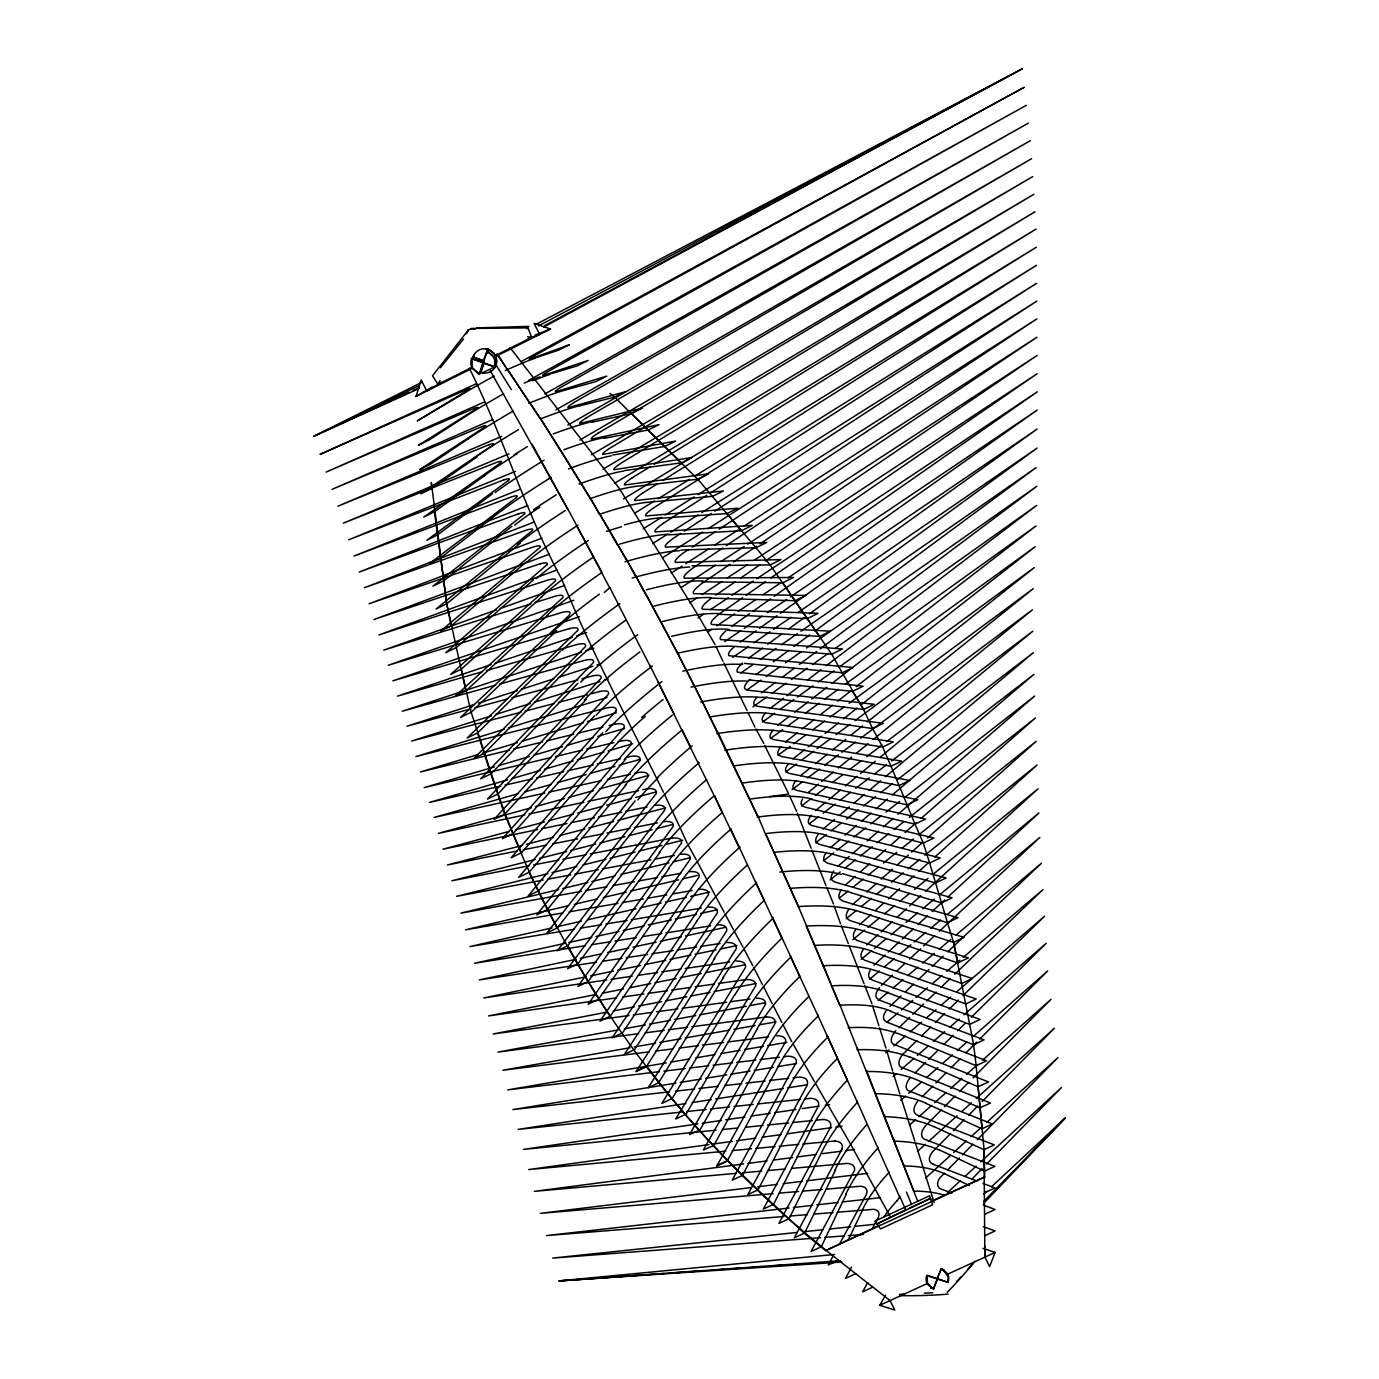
<?xml version="1.0" encoding="UTF-8"?>
<svg xmlns="http://www.w3.org/2000/svg" width="1379" height="1379" viewBox="0 0 1379 1379"><rect width="100%" height="100%" fill="white"/><g stroke="black" fill="none" stroke-linecap="round" stroke-linejoin="round"><path stroke-width="1.5" d="M717.925 732.835L701.842 700.67L757.864 816.54L717.925 732.266M550.29 477.375L548.549 478.72M701.825 701.221L693.758 684.708C645.044 588.092 590.246 494.596 530.915 404.133M693.723 685.242L685.622 668.712M685.587 669.229L677.606 652.75M532.087 444.193L567.958 509.575L490.338 370.83M609.932 393.36L614.586 397.255M677.554 653.25L643.993 591.039M479.237 373.968L482.926 362.901L471.928 358.695L472.514 367.969L479.392 374.037L480.909 372.14L479.564 374.071L483.253 363.005L494.354 366.866L496.388 361.867A11.894 11.721 51.1 0 0 496.164 358.781M494.458 366.555L495.027 363.677A12.015 11.825 50.8 0 0 489.7 352.921L486.908 351.507L488.476 349.439L493.734 353.007M643.907 591.505L635.547 575.388M482.254 360.333L473.428 357.092M482.529 362.729L487.028 351.128L494.147 357.42A12.411 12.221 50.8 0 1 494.82 366.848L483.357 362.677L487.063 351.593L488.494 349.904L491.114 351.214A11.894 11.721 51.1 0 1 495.164 355.851M484.012 360.936L473.049 356.954L471.463 358.712A12.411 12.221 50.8 0 0 472.152 368.141L479.271 374.433L484.012 363.349M635.46 575.836L626.911 560.184M626.824 560.615L617.792 545.015M765.466 1004.343L689.552 1134.521L699.911 1130.056L756.83 1029.613M937.617 1278.781L948.062 1282.28A11.377 10.618 -12.3 0 0 947.735 1274.144L941.374 1268.766L936.91 1279.109M472.239 368.262L415.993 396.445L421.147 380.035L426.818 391.015L441.263 382.379M599.606 513.902L617.689 545.429M842.19 1148.724L794.304 1237.808L804.578 1233.05L835.553 1169.944M473.411 357.264L471.825 359.023M483.926 373.123L480.909 372.14M483.167 362.177L471.463 358.712M483.684 363.246L481.081 372.175M486.994 353.317L488.476 349.439L491.338 350.869M495.716 365.039L495.457 366.521L482.512 372.83M646.458 502.439A297.123 34.544 -27.5 0 0 599.365 514.367L590.436 498.129M830.537 1127.126L778.842 1223.449L789.116 1218.674L821.591 1152.499A318.308 121.783 -24.6 0 1 857.29 1102.459M937.324 1278.678L941.081 1269.076L943.994 1269.99L941.236 1269.094M933.755 1288.658L930.859 1287.727L933.6 1288.624L937.22 1278.954L926.774 1275.454A11.377 10.618 -12.3 0 0 927.102 1283.59L933.48 1288.951L937.513 1279.057L947.632 1282.298L948.235 1276.851L943.77 1270.283L947.735 1274.144M983.089 1248.409L995.19 1252.408L989.588 1266.663L984.899 1257.114L983.968 1149.707L933.928 1126.574M639.839 760.725L528.243 895.885L538.724 890.782L626.169 784.754M846.327 1194.007L821.315 1246.771L811.059 1251.529L854.394 1170.633A31.958 11.963 -27.4 0 0 847.654 1163.393L791.839 1168.375M848.413 1239.635L862.789 1209.659M474.479 354.075L473.083 356.92A12.29 12.101 51.1 0 1 488.494 349.404L485.374 348.749M630.996 744.677L518.642 877.372L529.14 872.269L625.894 758.95M810.042 1131.452L773.619 1204.263L763.328 1209.055L818.35 1106.165A38.164 13.187 -27.5 0 0 810.886 1098.305L804.457 1099.011M792.994 1077.844L799.406 1077.102A37.802 12.721 -27.4 0 1 806.491 1086.566L747.797 1194.628L758.088 1189.818L801.492 1105.648M790.357 1084.721L742.523 1175.339L732.215 1180.165L796.355 1062.175A38.216 12.532 -27.5 0 0 787.909 1056.228L783.617 1056.745M817.609 1014.53L818.109 1016.116A274.214 93.462 -25.3 0 0 779.325 1064.502L727.129 1161.17L716.787 1166.031L785.599 1041.662A38.905 12.411 -27.5 0 0 776.825 1035.784M833.312 1255.631L828.279 1264.974L838.518 1260.251L890.041 1300.569L894.799 1310.05L879.768 1305.275L885.611 1295.191M839.363 1244.427L865.598 1195.834A28.132 10.791 -27.4 0 0 860.548 1186.233L826.383 1189.129M851.567 1267.077L845.465 1278.402L855.704 1273.679M871.942 1229.344L878.044 1218.019A26.649 10.498 -27.3 0 0 873.683 1209.297L837.312 1212.21M615.93 711.064L502.473 838.673L513.005 833.537L602.692 732.766M867.701 1282.608L862.616 1291.795L872.838 1287.107M528.295 338.613L539.654 334.476L534.087 323.393L550.549 329.012L494.078 357.316L495.475 355.523L531.673 337.39L528.002 327.892L471.532 328.443L468.291 330.081L432.541 375.76L437.97 384.345L440.056 380.604M466.205 333.821L468.291 330.081M745.625 1012.289L686.053 1114.111L675.71 1119.007L755.692 985.709A45.972 13.549 -27.5 0 0 746.16 979.573L718.493 983.468M734.524 994.914L672.176 1098.546L661.834 1103.459L745.505 967.369A49.868 14.273 -27.5 0 0 736.024 961.06M723.475 977.59L658.593 1082.791L648.233 1087.721L736.196 948.821A51.178 14.273 -27.6 0 0 726.457 942.512M590.298 498.491L540.689 418.699M714.65 958.595L646.372 1066.708L635.995 1071.655L726.63 930.911A51.523 13.98 -27.6 0 0 717.046 924.809M705.876 939.685L634.65 1049.522L624.273 1054.47L717.27 912.967A52.006 13.687 -27.5 0 0 707.72 907.106M577.542 630.634L467.102 738.058L477.686 732.852L560.512 651.112M697.05 920.931L622.532 1032.854L612.138 1037.835L708.323 894.919A50.678 12.963 -27.5 0 0 698.532 889.403M688.328 902.176L610.38 1016.151L599.986 1021.132L698.998 877.113A51.351 12.756 -27.6 0 0 689.431 871.718M540.482 418.992L496.888 353.903M679.726 883.784L598.503 999.241L588.092 1004.257L690.103 859.445A52.212 12.566 -27.5 0 0 680.623 854.256M669.056 868.563L588.195 981.503L577.784 986.519L681.381 843.172A53.936 12.566 -27.4 0 0 671.866 838.139M660.11 852.205L578.077 963.611L567.648 968.644L673.09 826.642A55.763 12.635 -27.5 0 0 663.816 821.591M494.82 366.848L496.181 365.021M655.249 805.336A57.728 12.618 -27.4 0 1 664.678 810.145L557.306 950.803L567.752 945.753L651.612 835.467M641.787 819.54L557.392 927.843L546.946 932.894L656.128 793.683A59.762 12.687 -27.5 0 0 647.01 788.822L642.804 789.702M546.842 564.838L445.762 652.681L456.415 647.423L533.483 579.783M635.185 800.82L547.239 909.744L536.776 914.829L647.768 777.153A61.331 12.583 -27.5 0 0 638.822 772.378L634.599 773.326M611.052 749.642L521.607 852.67L511.092 857.807L623.929 727.664A56.573 10.446 -27.3 0 0 615.137 724.113M507.282 369.4L498.267 355.386M956.647 1281.591L960.835 1276.988M967.799 1269.318L973.367 1263.181M594.418 715.873L504.68 814.179L494.147 819.333L608.225 694.464A53.971 9.205 -27.4 0 0 599.762 691.482M524.434 514.022L432.989 586.178L443.693 580.869L511.833 526.33M897.229 1200.781L899.866 1196.541L905.417 1209.142M586.351 699.308L497.974 793.942L487.425 799.113L600.727 678.658A53.626 8.808 -27.3 0 0 592.263 675.986L582.007 678.761M983.589 1203.471L1065.191 1118.076L991.535 1186.75M577.904 683.277L491.234 773.653L480.668 778.825L593.229 662.713A53.35 8.412 -27.3 0 0 584.834 660.3L499.801 684.018M984.451 1201.488L1000.895 1184.492M1003.878 1181.407L1065.191 1118.076L983.985 1201.195M971.626 1179.373L982.107 1168.651M986.606 1164.066L1061.537 1087.497L980.797 1161.859M944.477 1173.184L939.995 1177.735A30.183 11.946 -26.3 0 0 942.047 1189.387L951.924 1193.076M947.459 1170.133L959.405 1157.964M962.404 1154.93L972.85 1144.277M977.332 1139.709L1057.969 1057.572L986.847 1122.299M569.303 667.212L484.477 753.279L473.893 758.484L585.196 646.854A55.419 8.377 -27.3 0 0 577.473 644.372L486.442 670.573M950.579 1133.538L932.497 1151.861A31.734 12.239 -26 0 0 933.169 1164.272M953.578 1130.487L964.128 1119.8M968.644 1115.215L977.677 1106.061M982.193 1101.476L1054.452 1028.182L976.211 1098.546M941.564 1109.681L925.068 1126.298A36.026 13.549 -26.1 0 0 924.326 1139.123L994.914 1166.358L984.572 1171.15L939.72 1150.086M944.563 1106.648L955.061 1096.064M959.56 1091.53L968.541 1082.463M973.04 1077.93L1051.005 999.327L982.537 1060.158M922.275 1096.684L932.842 1086.083M935.876 1083.049L946.442 1072.448M950.976 1067.915L960.043 1058.813M966.076 1052.763L976.642 1042.162M979.676 1039.128L1047.644 970.954L973.35 1036.37M914.949 1072.983L925.637 1062.416M928.688 1059.417L937.841 1050.367M943.943 1044.334L953.113 1035.284M957.681 1030.768L965.317 1023.218M971.419 1017.185L1046.196 943.305L964.007 1014.823M900.004 1197.765L857.135 1101.545M916.914 1040.507L903.073 1053.97A41.663 14.497 -26 0 0 900.625 1066.984L990.467 1102.993L980.055 1107.854L917.431 1080.119A306.896 111.992 -28.9 0 0 866.564 1071.483L866.477 1070.5L913.881 1191.266L917.742 1191.318M921.534 1036.008L930.756 1027.027M935.376 1022.546L944.598 1013.548M949.217 1009.066L958.439 1000.085M963.059 995.586L1044.575 916.242L957.078 991.501M898.901 1027.751L909.744 1017.34M912.846 1014.375L923.689 1003.981M926.791 1000.999L936.082 992.087M940.737 987.623L950.028 978.711M954.682 974.264L1042.989 889.576L963.197 957.405M573.854 600.261L388.257 665.281L562.408 612.31A57.091 7.826 -27.2 0 1 568.734 615.723L460.552 717.442L471.153 712.219L556.702 630.565M890.093 1006.291L901.021 995.966M905.693 991.553L913.501 984.175M918.173 979.745L929.101 969.437M932.221 966.489L943.133 956.164M947.821 951.751L1041.421 863.288L955.664 935.358M881.353 985.433L892.351 975.177M897.057 970.782L904.9 963.456M909.606 959.06L920.603 948.804M923.74 945.873L934.721 935.617M939.427 931.221L1039.869 837.415L947.27 914.518M983.692 1194.059L986.83 1191.146M548.221 614.724L466.033 690.81L455.415 696.05L562.615 597.814A53.005 6.912 -27.3 0 0 555.478 596.124L534.966 602.606M874.062 965.11L885.059 954.975M888.197 952.079L899.194 941.926M902.331 939.03L913.312 928.894M918.035 924.551L927.446 915.863M932.17 911.502L944.718 899.918M947.856 897.022L1038.939 812.989L939.271 895.057M947.563 1192.473L960.232 1180.803M964.972 1176.442L976.056 1166.238M866.822 944.891L877.906 934.772M881.078 931.894L892.179 921.775M896.936 917.431L906.451 908.761M909.606 905.882L920.707 895.764M925.464 891.437L1038.008 788.84L932.928 874.407M925.602 1178.045L950.493 1155.378M953.665 1152.499L966.3 1141.002M971.04 1136.675L980.521 1128.056M859.6 924.775L870.804 914.691M875.596 910.381L883.594 903.176M888.386 898.849L899.573 888.783M904.383 884.456L913.967 875.82M918.759 871.511L928.36 862.858M934.755 857.1L1037.094 764.966L924.913 855.273M557.082 569.958L378.829 634.978L547.928 580.042A49.11 6.068 -27.2 0 1 555.134 581.231L450.709 674.348L461.344 669.091L541.861 596.848M917.5 1151.344L925.171 1144.449M928.308 1141.622L957.043 1115.783M961.835 1111.474L971.419 1102.855M852.446 904.762L862.03 896.229M866.822 891.972L876.406 883.439M881.198 879.181L892.385 869.235M897.177 864.978L908.365 855.032M911.553 852.188L922.741 842.241M927.533 837.967L1036.181 741.35L918.604 834.967M909.537 1125.04L915.742 1119.507M918.862 1116.749L931.601 1105.424M934.772 1102.597L945.925 1092.702M950.7 1088.445L961.852 1078.55M966.627 1074.31L977.763 1064.398M845.499 884.939L855.152 876.458M859.979 872.2L869.632 863.719M874.458 859.462L885.732 849.567M890.558 845.327L900.211 836.829M905.038 832.588L916.311 822.677M921.138 818.437L1035.405 717.976L909.157 817.54M900.677 1100.356L905.538 1096.081M908.761 1093.237L921.672 1081.86M926.516 1077.602L937.823 1067.639M942.667 1063.381L952.355 1054.849M957.216 1050.591L966.903 1042.059M893.109 1076.534L896.333 1073.724M901.176 1069.518L914.053 1058.296M917.276 1055.487L928.567 1045.678M933.393 1041.473L944.684 1031.647M949.51 1027.441L959.181 1019.029M837.863 866.322L849.257 856.48M852.498 853.653L862.254 845.224M867.132 841L878.526 831.158M883.405 826.935L893.161 818.488M898.039 814.265L1034.629 696.085L904.607 797.545M885.783 1052.832L889.024 1050.057M893.885 1045.868L905.227 1036.112M910.088 1031.923L921.431 1022.167M926.292 1017.995L936.013 1009.635M940.874 1005.446L950.596 997.086M515.694 498.095L429.92 563.235L440.625 557.909L500.198 511.643M526.709 561.563L451.467 625.67L440.797 630.944L539.861 547.584A43.8 4.809 -27.1 0 0 533.087 547.067L369.107 603.778L541.895 538.172M830.434 847.689L840.207 839.363M845.086 835.191L856.48 825.487M861.375 821.332L871.149 813.007M876.027 808.835L887.438 799.13M892.316 794.976L1034.009 674.297L897.608 779.566M886.663 1022.477L898.074 1012.789M901.332 1010.014L912.726 1000.327M915.984 997.551L927.377 987.864M932.256 983.71L942.029 975.401M946.925 971.247L959.939 960.18M823.004 829.089L834.519 819.436M839.449 815.317L849.309 807.043M854.239 802.906L864.099 794.632M869.029 790.495L880.543 780.859M885.473 776.722L1033.405 652.663L891.541 760.984M878.164 1000.499L888.059 992.19M893.006 988.036L902.9 979.711M907.847 975.556L917.742 967.248M922.689 963.076L934.221 953.389M939.168 949.217L950.717 939.513M508.11 480.685L426.835 540.223L437.574 534.88L492.631 493.665M869.563 979.228L879.474 970.971M884.439 966.834L894.368 958.577M899.315 954.44L910.898 944.805M914.208 942.047L925.774 932.411M930.739 928.291L940.668 920.017M815.61 810.559L825.556 802.337M828.882 799.596L840.483 790.012M845.448 785.909L857.066 776.325M860.375 773.585L875.303 761.26M880.267 757.157L1032.785 631.203L887.18 741.178M520.211 543.188L446.744 603.726L436.057 609.035L532.328 530.553A42.439 4.361 -27 0 0 525.864 530.294L364.297 587.747L533.725 522.21M861.185 959.336L871.149 951.131M874.476 948.39L886.111 938.823M891.093 934.721L902.711 925.154M906.037 922.413L917.673 912.846M922.654 908.727L934.272 899.16M808.439 792.322L818.385 784.203M821.712 781.497L833.33 772.033M838.311 767.982L851.584 757.157M856.549 753.106L868.167 743.643M873.148 739.575L1032.44 609.777L860.772 738.179M852.86 939.599L864.53 930.084M867.874 927.377L879.543 917.862M884.542 913.794L894.557 905.641M899.556 901.573L909.571 893.42M914.57 889.352L927.912 878.475M500.232 463.154L423.732 517.125L434.488 511.764L484.96 475.41M846.241 918.638L856.273 910.536M861.306 906.503L871.338 898.418M876.372 894.368L886.421 886.283M891.437 882.232L903.159 872.804M908.175 868.753L919.896 859.324M800.492 775.739L810.542 767.672M815.558 763.638L827.279 754.21M832.313 750.176L845.706 739.403M850.722 735.369L862.444 725.94M867.477 721.906L1033.25 588.661L855.083 720.545M839.656 897.815L848.068 891.127M853.101 887.128L863.168 879.095M868.218 875.079L878.285 867.063M883.336 863.047L896.764 852.343M901.814 848.344L913.57 838.984M792.977 758.933L804.802 749.555M808.163 746.884L821.677 736.179M825.038 733.507L838.553 722.803M843.603 718.787L857.1 708.082M862.168 704.066L1034.284 567.596L849.085 703.221M830.055 879.94L840.156 871.976M845.206 867.994L855.308 860.031M860.341 856.049L872.131 846.758M877.182 842.776L888.955 833.485M894.006 829.503L904.107 821.522M785.306 742.161L797.131 732.904M802.182 728.957L814.006 719.7M820.764 714.425L832.571 705.186M837.639 701.221L851.153 690.655M856.221 686.69L1035.164 546.722L845.31 684.277M823.556 860.772L833.692 852.877M837.07 850.24L848.878 841.018M853.946 837.053L865.771 827.831M870.838 823.884L880.974 815.989M886.025 812.024L899.539 801.492M777.618 725.354L789.512 716.166M794.614 712.236L808.215 701.739M811.628 699.119L826.917 687.311M832.02 683.363L1036.043 525.933L839.139 667.074M815.782 842.724L826.004 834.829M831.123 830.882L841.345 822.987M846.465 819.04L858.41 809.835M863.513 805.888L875.458 796.683M880.56 792.735L892.506 783.513M809.49 823.625L818.04 817.092M823.16 813.179L835.14 804.043M840.259 800.13L850.515 792.304M855.635 788.392L869.322 777.946M874.441 774.033L886.404 764.897M769.844 708.685L783.531 698.274M786.944 695.671L800.63 685.242M807.473 680.037L821.143 669.608M826.28 665.695L1036.612 505.455L835.243 648.406M801.509 805.87L810.076 799.406M815.23 795.528L827.21 786.461M832.347 782.582L842.638 774.826M849.481 769.637L861.479 760.587M866.615 756.709L882.043 745.056M761.622 692.775L775.394 682.45M782.272 677.296L794.304 668.263M799.458 664.385L816.661 651.474M820.109 648.906L1036.784 486.322L806.577 648.027M792.115 789.546L802.423 781.841M807.56 777.997L819.591 768.999M824.728 765.155L838.466 754.882M841.897 752.313L855.635 742.04M756.002 674.624L768.103 665.678M773.291 661.834L788.857 650.336M794.045 646.51L809.611 634.995M814.799 631.168L1036.146 467.584L800.906 631.22M785.892 771.757L796.269 764.069M801.458 760.225L813.558 751.262M817.023 748.711L830.865 738.454M836.053 734.628L849.895 724.371M526.726 328.823L528.002 327.892M778.118 755.192L790.236 746.315M793.701 743.781L805.819 734.921M812.748 729.836L824.866 720.976M830.055 717.166L843.896 707.031M748.573 658.197L762.484 648.078M767.689 644.269L781.6 634.15M788.547 629.083L804.198 617.689M809.404 613.896L1037.129 448.072L798.2 612.362M770.413 738.541L782.6 729.715M787.823 725.923L798.269 718.356M805.25 713.305L819.178 703.204M824.401 699.429L838.346 689.328M604.261 592.487L609.914 587.626M740.282 642.097L756.002 630.824M759.484 628.324L776.946 615.775M780.445 613.276L1037.18 429.041L790.408 596.917M762.466 722.044L774.653 713.288M779.893 709.547L793.821 699.549M797.321 697.05L812.989 685.811M818.23 682.071L833.899 670.832M491.441 446.038L420.854 493.837L431.627 488.459L477.031 456.966M732.008 626.169L749.538 613.741M753.055 611.259L770.585 598.848M774.102 596.366L1037.198 410.097L787.995 577.922M752.951 706.824L766.965 696.878M772.206 693.154L786.22 683.208M791.477 679.485L807.232 668.298M812.49 664.557L828.245 653.37M746.815 690L760.88 680.123M766.155 676.417L780.204 666.54M785.478 662.834L801.302 651.733M719.579 613.776L742.54 597.745M746.056 595.28L765.483 581.731M770.775 578.025L1037.301 391.843L756.881 578.697M740.782 673.055L753.158 664.437M760.225 659.507L776.153 648.44M781.462 644.751L797.372 633.685M715.908 595.125L735.317 581.748M740.609 578.094L760.036 564.718M765.328 561.063L1037.198 373.692L754.141 560.27M483.753 427.697L419.647 469.618L430.438 464.24L468.067 438.953M732.714 657.387L748.642 646.441M753.951 642.786L769.878 631.841M773.412 629.393L791.115 617.223M729.956 564.339L701.549 583.645A52.557 7.998 -26.5 0 0 693.637 593.659L805.819 595.435L795.062 600.71L710.444 598.107M733.507 561.925L756.588 546.222M760.139 543.809L1037.077 355.472L747.797 544.102M724.716 641.614L740.695 630.737M744.246 628.324L762.001 616.241M767.327 612.621L786.857 599.348M707.892 631.858L711.461 629.462M716.804 625.876L734.593 613.879M738.161 611.483L755.968 599.503M763.087 594.694L780.876 582.714M722.751 548.015L692.413 568.389A52.178 7.602 -26.5 0 0 684.346 578.197L793.528 577.473L782.755 582.765L701.859 581.8M726.319 545.619L1036.974 337.217L743.643 526.364M697.929 617.982L703.29 614.396M710.426 609.639L728.302 597.745M731.87 595.366L753.296 581.076M688.604 549.497L683.226 553.048A53.522 7.412 -26.6 0 0 675.434 562.408L780.945 559.598L770.154 564.907L691.948 565.804M692.206 547.118L715.546 531.656M719.131 529.277L1036.887 318.894L708.254 528.605M689.655 602.778L696.826 598.055M702.187 594.504L721.906 581.524M727.267 577.973L746.987 564.994M680.726 533.466L673.521 538.172A49.575 6.516 -26.6 0 0 665.557 547.135L766.845 542.412L756.037 547.722L680.95 550.014M684.312 531.122L711.305 513.522M714.908 511.161L1036.922 301.07L701.704 512.626M681.312 587.454L715.46 565.183M720.838 561.667L744.195 546.446M464.223 417.216L429.231 439.918L418.423 445.314L474.824 409.787M671.228 573.078L682.088 566.079M685.708 563.735L709.254 548.549M714.684 545.05L738.213 529.881M663.316 523.296L706.806 495.337M710.426 493.01L1036.612 283.298L697.998 494.613M662.868 557.564L702.807 532.07M652.508 543.671L667.091 534.466M670.728 532.173L698.067 514.919M642.976 492.855L657.542 483.753M663.006 480.34L1036.319 247.237L623.567 498.957M643.372 528.691L661.575 517.332M665.23 515.057L694.344 496.871M458.5 396.514L417.199 420.923L468.326 389.912M634.443 513.367L654.542 500.956M658.197 498.698L689.259 479.53M694.74 476.151L1036.456 265.32L653.198 508.161A46.455 5.464 -26.7 0 0 645.803 515.97L737.834 508.213L727.009 513.557L657.921 518.435M632.254 477.755L650.526 466.516M654.198 464.258L1036.112 229.069L614.5 483.305M603.088 469.17L1034.991 211.763L621.36 462.965A39.284 3.792 -26.7 0 0 613.948 469.687L692.155 457.466L681.312 462.844L624.653 470.549M598.124 433.178L1032.75 176.581L579.766 440.073M591.505 454.76L1033.871 194.284L609.88 448.175A39.043 3.499 -26.7 0 0 602.795 454.432L675.624 441.073L664.764 446.468L612.793 455.001M415.993 396.445L432.196 386.982M586.196 417.923L1031.595 158.706L567.855 425.111M573.974 402.496L1030.441 140.624L555.823 409.908M544.843 393.929L1028.406 123.127L561.063 387.189A34.751 2.086 -26.7 0 0 556.392 391.481L606.829 376.105L595.935 381.552L565.062 390.136M528.364 380.552L1026.321 105.338L547.963 371.554A30.993 1.62 -26.8 0 0 543.55 375.295L588.126 360.453L577.232 365.9L551.962 373.45M534.5 355.661L1024.218 87.291L520.969 361.66M543.654 327.116L1022.08 68.95L536.19 324.324M544.946 325.496L592.711 299.812M593.694 299.295L607.846 291.676M608.863 291.141L1022.08 68.95L538.465 325.978M437.97 384.345L471.928 367.331M421.664 382.431L313.809 436.281L419.388 388.378M579.938 405.754L614.603 397.152L625.48 391.722L569.096 407.391M592.108 422.198L631.513 413.562L642.39 408.15L580.197 423.387M635.323 486.391L697.808 479.185L708.651 473.807L624.653 484.977A39.612 4.103 -26.7 0 1 632.306 477.755M677.52 653.284A404.15 74.052 -28.2 0 1 735.972 646.458L831.744 654.215L842.466 648.975L720.683 639.546M744.367 663.385L842.259 672.762L852.963 667.539L729.06 655.749A53.057 9.498 -26.4 0 1 734.162 646.803M749.073 679.916L852.412 691.413L863.116 686.208L737.524 672.194A54.695 10.187 -26.4 0 1 742.523 662.971M771.895 713.891L872.614 728.543L883.301 723.354L757.019 706.22L754.382 704.91A58.314 11.704 -26.3 0 1 756.95 697.291M781.031 730.767L882.681 747.039L893.351 741.85L765.448 722.613L762.777 721.2A60.262 12.48 -26.3 0 1 765.293 713.271M789.684 747.728L891.024 766.293L901.676 761.139L773.343 739.489L770.654 738.024A59.228 12.687 -26.3 0 1 773.102 729.974M804.474 782.272L907.141 804.853L917.776 799.734L788.943 773.343L786.185 771.809A56.074 12.773 -26.3 0 1 788.581 763.552M419.492 385.499L313.809 436.281L409.253 392.291M811.697 799.544L914.984 824.142L925.585 819.04L796.545 790.305L793.77 788.736A54.643 12.859 -26.2 0 1 796.028 780.428M817.902 816.989L923.309 843.121L933.911 838.018L804.612 807.025L801.802 805.405A53.281 12.894 -26.2 0 1 802.561 799.096M825.573 835.691L929.618 863.013L940.202 857.928L811.886 825.504L809.059 823.832A52.505 13.118 -26.2 0 1 811.214 815.282M636.357 1071.069L646.734 1066.139C679.761 1110.664 717.425 1152.068 758.088 1189.818M851.188 892.73L947.459 922.723L958.009 917.707L834.829 882.026L832.002 880.095A53.902 14.704 -26.1 0 1 833.795 871.132M860.013 911.812L953.561 942.409L964.093 937.41L842.569 900.97L839.725 898.953A53.798 15.1 -26.1 0 1 841.414 889.817M717.132 1165.41L727.457 1160.566M890.506 1011.307L973.574 1044.765L984.02 1039.835L879.268 1000.085L876.734 998.12A42.387 13.6 -26.1 0 1 879.457 987.657M897.712 1033.319L976.108 1065.691L986.537 1060.796L886.749 1022.132L884.318 1020.167A41.766 13.773 -26 0 1 886.749 1009.911M910.278 1057.072L978.09 1086.807L988.502 1081.929L892.989 1043.972A41.629 14.083 -26.1 0 1 895.85 1030.716M925.637 1103.252L982.02 1128.815L992.397 1123.988L907.899 1090.479A39.233 14.014 -26.1 0 1 910.416 1077.499M983.968 1149.707L994.328 1144.898L916.88 1114.939A39.767 14.566 -26 0 1 917.742 1101.235M876.648 1223.363L880.474 1228.93L932.635 1204.798L930.532 1198.403L876.785 1223.949L905.52 1209.986M909.364 1208.194L928.601 1199.282M879.492 1225.207L825.693 1250.615L984.744 1176.994L984.106 1150.138L976.108 1065.691M931.446 1201.143L984.744 1176.994M984.658 1192.732L994.983 1187.957L983.02 1183.389M413.148 390.498L418.992 387.809M984.727 1214.244L995.052 1209.504L983.279 1205.022M984.796 1235.67L995.104 1230.947L983.365 1226.689M879.768 1305.275L927.446 1283.435L931.066 1287.434L927.102 1283.59M947.407 1274.299L995.19 1252.408M476.565 383.655L320.049 454.398L466.412 389.671M484.115 402.065L326.151 472.066L474.152 408.356M492.803 419.492L332.098 489.321L481.754 426.663M501.818 436.333L337.924 506.196L489.183 444.641M509.041 453.846L343.319 523.175L496.543 462.413A42.18 3.137 -27 0 1 500.198 463.172M515.574 471.325L348.715 539.775L503.99 479.823M519.797 489.373L354.007 556.065L511.316 496.94A41.991 3.723 -27 0 1 515.918 497.94M535.035 335.114L550.549 329.012M527.829 505.541L359.195 572.061L518.625 513.746M549.531 554.168L374.002 619.499L540.568 563.649M496.337 609.897L383.758 650.147L530.881 603.899M500.37 608.467L564.701 585.454M530.07 359.04L569.372 344.75L558.478 350.214L536.845 357.368M561.15 622.98L392.86 680.83L569.786 628.479M565.2 621.584L579.387 616.706M491.114 664.644L397.6 696.119L482.305 671.763M495.182 663.265L572.44 637.27M576.508 635.909L586.678 632.478M581.662 652.146L402.289 711.236L495.647 685.173M585.747 650.802L593.901 648.113M474.376 704.462L406.943 726.216L470.791 708.909M478.461 703.152L517.28 690.62M521.365 689.31L554.065 678.761M558.15 677.451L592.884 666.247M596.969 664.919L601.054 663.609M491.424 715.822L411.545 741.04L521.141 712.202M495.509 714.529L530.329 703.531M534.431 702.239L599.968 681.554M604.071 680.261L608.173 678.968M504.335 729.25L415.924 756.588L607.346 707.789A55.143 9.791 -27.4 0 1 615.896 711.081M508.437 727.974L607.122 697.464M478.203 754.503L420.474 771.964L509.575 750.038M482.322 753.262L517.366 742.678M521.486 741.419L583.334 722.734M587.454 721.476L616.327 712.753M494.44 766.879L424.198 787.616L551.341 757.467M498.577 765.655L529.57 756.502M533.707 755.278L562.632 746.728M566.769 745.505L593.625 737.575M597.762 736.352L624.635 728.422M507.489 779.876L429.507 802.388L500.853 786.082M511.592 778.687L540.327 770.396M544.429 769.223L573.164 760.932M577.267 759.743L603.95 752.038M608.053 750.865L632.685 743.746M518.349 793.666L433.971 817.454L544.722 793.097M524.52 791.925L551.272 784.392M557.444 782.651L586.247 774.533M590.367 773.36L615.068 766.414M619.188 765.242L639.753 759.45M531.311 807.766L438.419 833.364L524.813 814.903M535.431 806.629L564.339 798.665M568.458 797.527L593.229 790.701M599.417 788.995L648.957 775.343M474.91 707.789L507.868 698.86M511.971 697.74L577.887 679.881M509.23 831.382L442.952 849.188L537.62 829.606M515.453 829.71L544.446 821.936M548.583 820.815L573.44 814.144M577.577 813.024L602.433 806.353M606.57 805.25L631.427 798.562M635.564 797.458L656.283 791.891M525.278 711.099L554.22 703.48M558.357 702.394L587.316 694.775M591.453 693.689L599.727 691.517M522.313 845.396L447.486 864.961L516.78 851.084M526.468 844.31L553.479 837.225M559.719 835.605L584.662 829.072M588.816 827.986L613.758 821.47M617.913 820.367L665.712 807.87M535.276 859.513L451.864 880.767L529.415 865.719M539.448 858.445L566.562 851.55M570.734 850.481L595.762 844.103M599.934 843.034L624.963 836.674M629.134 835.605L652.077 829.762M656.249 828.693L672.935 824.452M547.877 873.7L456.621 896.316L543.24 880.061M552.031 872.666L576.922 866.495M583.145 864.943L605.967 859.289M610.104 858.255L634.995 852.084M639.149 851.067L661.972 845.413M666.109 844.379L682.708 840.259M513.729 749.021L542.74 741.885M546.877 740.868L573.819 734.231M577.956 733.214L602.83 727.095M609.035 725.561L615.258 724.027M558.65 889.524L460.879 913.139L581.455 891.317M562.804 888.524L587.764 882.491M591.936 881.474L614.81 875.958M621.05 874.441L668.901 862.892M673.055 861.875L689.707 857.859M555.513 756.485L582.61 750.055M586.782 749.073L613.879 742.643M618.051 741.661L622.222 740.661M567.872 905.831L465.464 929.842L562.925 912.932M574.147 904.365L597.124 898.97M603.399 897.488L626.394 892.11M630.565 891.127L678.64 879.854M682.812 878.871L697.446 875.441M505.059 785.116L532.328 778.894M536.534 777.928L563.804 771.688M568.01 770.74L593.194 764.983M597.383 764.018L620.481 758.743M626.773 757.312L630.961 756.347A59.676 11.825 -27.4 0 1 639.873 760.708M551.962 927.912L470.049 946.546L574.043 929.291M556.151 926.964L581.352 921.224M587.661 919.793L635.96 908.813M640.166 907.865L661.162 903.073M665.367 902.125L686.363 897.35M690.569 896.402L709.461 892.092M548.911 792.167L601.158 780.686M607.432 779.307L630.41 774.257M564.597 943.426L474.635 963.249L585.179 945.735M568.786 942.512L591.798 937.427M595.987 936.513L618.999 931.446M623.187 930.515L644.114 925.912M648.285 924.981L671.314 919.914M675.486 918.983L696.412 914.38M700.601 913.45L717.218 909.795M529.019 814.006L583.817 802.302M588.023 801.406L638.598 790.615M576.129 959.25L479.358 979.9L596.504 962.18M580.335 958.353L601.365 953.872M607.674 952.527L628.721 948.028M632.927 947.132L656.059 942.202M660.265 941.305L681.312 936.806M685.518 935.91L725.388 927.412M541.826 828.727L567.062 823.504M571.268 822.642L594.401 817.85M598.607 816.989L621.757 812.197M625.963 811.317L646.992 806.974M586.282 976.728L483.753 997.948L606.726 979.952M590.471 975.867L613.5 971.109M617.689 970.247L640.701 965.49M644.889 964.611L665.816 960.284M670.004 959.422L690.931 955.095M695.119 954.234L716.046 949.907M720.234 949.028L737.024 945.563M523.072 849.826L546.17 845.189M552.479 843.931L577.68 838.88M581.869 838.036L602.864 833.83M607.07 832.985L630.169 828.365M634.374 827.521L657.473 822.884M595.952 994.483L488.494 1015.927L616.258 997.896M602.278 993.225L623.36 989.036M629.669 987.76L650.75 983.572M654.956 982.727L676.038 978.521M680.243 977.694L701.325 973.488M705.531 972.643L745.315 964.714M533.604 864.909L558.754 860.031M562.96 859.22L586.006 854.739M590.195 853.929L671.952 838.087M606.915 1012.152L493.251 1033.957L629.031 1015.513M613.224 1010.928L634.271 1006.894M638.477 1006.084L661.644 1001.637M665.85 1000.826L686.897 996.793M691.103 995.983L710.047 992.346M714.253 991.535L756.123 983.503M604.312 438.263L648.164 430.041L659.024 424.629L591.867 439.108A38.991 3.206 -26.7 0 1 597.986 433.23M547.463 879.268L570.699 874.907M574.922 874.114L598.158 869.753M602.399 868.96L650.991 859.841M655.215 859.048L674.228 855.48M617.93 1029.941L498.026 1052.074L638.667 1033.681M624.239 1028.786L645.269 1024.907M649.475 1024.132L670.522 1020.236M674.727 1019.46L695.757 1015.582M699.963 1014.806L746.246 1006.274M750.452 1005.498L765 1002.809M585.679 890.558L606.829 886.731M613.172 885.577L634.323 881.75M638.563 880.974L657.593 877.527M661.834 876.768L680.864 873.321M630.048 1047.712L502.818 1070.259L649.354 1051.832M634.288 1046.971L655.49 1043.214M659.731 1042.455L680.933 1038.715M685.173 1037.956L729.715 1030.061M733.956 1029.32L755.158 1025.562M759.398 1024.804L776.084 1021.856M569.286 911.829L618.016 903.383M622.239 902.642L643.424 898.97M647.665 898.229L666.746 894.919M673.09 893.816L692.155 890.524M666.247 1062.899L507.713 1089.875L659.576 1071.638M670.487 1062.175L689.5 1058.934M695.843 1057.865L714.874 1054.625M721.217 1053.539L740.23 1050.298M744.453 1049.574L763.483 1046.351M767.707 1045.627L786.806 1042.386M580.404 928.222L601.623 924.706M605.864 923.999L627.1 920.482M631.341 919.776L701.377 908.14M675.934 1083.118L512.902 1109.578L668.987 1091.892M680.175 1082.429L701.342 1078.999M705.583 1078.309L726.75 1074.879M730.991 1074.189L750.055 1071.087M754.279 1070.414L773.343 1067.312M777.566 1066.622L796.648 1063.537M591.557 944.718L610.69 941.685M614.948 941.012L636.202 937.651M642.58 936.634L661.713 933.6M665.971 932.928L710.616 925.861M685.811 1103.545L518.125 1129.418L682.657 1111.939M692.172 1102.562L711.271 1099.615M715.529 1098.96L783.444 1088.479M787.685 1087.824L806.732 1084.877M602.899 961.215L622.067 958.319M626.325 957.681L647.63 954.458M651.888 953.803L673.176 950.596M677.434 949.941L696.602 947.045M700.877 946.408L720.045 943.512M610.966 979.331L632.168 976.229M638.529 975.298L657.611 972.505M661.851 971.885L680.933 969.092M685.173 968.472L729.715 961.956M697.981 1123.868L523.382 1149.414L715.994 1130.177M702.239 1123.247L721.389 1120.438M725.647 1119.817L744.815 1117.007M751.21 1116.076L770.361 1113.267M774.619 1112.646L795.907 1109.526M802.302 1108.595L819.074 1106.148M825.366 1105.234L829.572 1104.631M622.653 997L643.941 993.983M648.216 993.38L667.367 990.691M671.642 990.088L690.793 987.381M695.068 986.778L714.219 984.072M831.64 1127.66L787.512 1133.745M835.795 1127.091L842.017 1126.229M709.013 1144.604L528.674 1169.564L725.75 1151.189M713.253 1144.018L732.335 1141.381M736.593 1140.795L755.675 1138.158M762.053 1137.261L781.135 1134.624M633.271 1014.944L652.37 1012.341M656.611 1011.772L677.83 1008.876M682.071 1008.308L726.63 1002.257M730.87 1001.671L749.952 999.086M645.062 1032.854L664.247 1030.337M668.505 1029.785L687.673 1027.269M691.948 1026.717L766.534 1016.961M743.609 1163.979L534.311 1191.353L736.041 1173.357M747.883 1163.411L767.103 1160.894M773.516 1160.067L792.735 1157.55M797.01 1156.981L816.23 1154.482M769.637 796.562L788.788 794.08L764.655 745.384M822.642 1153.637L841.638 1151.172M845.861 1150.62L854.325 1149.517M655.732 1051.039L672.711 1048.902M679.089 1048.092L698.205 1045.696M702.445 1045.161L723.682 1042.49M727.94 1041.955L768.293 1036.887M751.314 1187.56L540.378 1213.348L773.033 1193.645M757.709 1186.767L776.894 1184.423M783.272 1183.647L802.457 1181.303M806.715 1180.786L867.667 1173.357M663.851 1071.121L685.242 1068.57M689.517 1068.053L708.772 1065.743M713.046 1065.226L732.283 1062.916M736.576 1062.399L755.813 1060.089M760.088 1059.572L779.342 1057.262M675.4 1091.168L694.637 1088.979M698.912 1088.496L718.166 1086.324M724.578 1085.583L741.678 1083.653M745.953 1083.17L765.19 1080.981M769.465 1080.498L788.719 1078.326M789.133 1208.021L546.498 1235.584L783.858 1216.519M793.39 1207.539L812.541 1205.349M816.799 1204.867L838.087 1202.454M842.345 1201.971L880.474 1197.661M686.932 1111.491L706.169 1109.457M710.444 1108.992L729.663 1106.958M733.938 1106.492L753.175 1104.458M757.45 1103.993L800.182 1099.459M797.441 1232.395L552.703 1258.079L820.488 1237.721M803.819 1231.723L822.987 1229.706M829.365 1229.051L850.653 1226.81M854.911 1226.362L874.062 1224.362M722.424 1129.539L737.403 1128.039M745.953 1127.195L763.087 1125.488M767.362 1125.057L788.754 1122.92M793.046 1122.489L812.3 1120.558M816.575 1120.144L823.004 1119.489M834.554 1254.459L558.995 1280.919L841.879 1262.026M732.18 1150.603L751.469 1148.793M755.744 1148.397L775.032 1146.604M779.307 1146.208L798.596 1144.415M802.871 1144.001L835.002 1141.019M646.527 502.404L712.547 496.337L723.372 490.976L634.961 500.577A40.732 4.499 -26.7 0 1 643.131 492.786M742.488 1172.788L761.794 1171.064M768.241 1170.495L785.409 1168.961M779.428 1193.111L798.648 1191.473M802.906 1191.111L822.125 1189.491M790.27 1216.002L807.387 1214.623M813.8 1214.106L833.037 1212.555M824.763 1237.411L844.051 1235.946M848.326 1235.618L863.323 1234.481M840.19 1260.768L558.995 1280.919L644.7 1274.885M648.975 1274.575L663.971 1273.524M670.401 1273.076L683.26 1272.162M689.69 1271.714L702.549 1270.817M711.116 1270.214L723.958 1269.301M732.542 1268.697L743.247 1267.939M751.814 1267.335L762.535 1266.594M773.24 1265.836L781.807 1265.232M794.666 1264.319L801.096 1263.871M813.955 1262.974L820.384 1262.509M835.381 1261.457L839.656 1261.164M668.074 534.88L741.437 530.725L752.244 525.382L655.163 531.915A45.835 5.706 -26.7 0 1 663.489 523.227M899.418 1294.364L903.59 1294.157M924.413 1293.174L932.738 1292.778M719.062 614.241L807.318 618.602L818.075 613.327L702.411 609.225A50.851 8.067 -26.6 0 1 710.685 598.745M727.56 630.255L819.557 636.443L830.296 631.186L711.547 624.428A51.368 8.498 -26.4 0 1 719.442 613.827M762.173 697.084L863.582 709.495L874.269 704.29L747.711 690.172L745.125 688.983A56.487 10.911 -26.3 0 1 749.866 679.502M527.536 336.769L531.673 337.39M941.374 1269.163L942.805 1269.438M796.424 765.242L899.091 785.599L909.726 780.462L781.152 756.433L778.428 754.934A57.608 12.721 -26.3 0 1 780.876 746.763M842.586 873.648L941.529 902.883L952.096 897.832L827.279 863.047L824.504 861.185A54.246 14.393 -26.1 0 1 826.297 852.446M930.859 1287.727L933.462 1288.555M936.962 1278.557L927.188 1275.437L927.446 1283.435M872.062 951.562L961.801 983.468L972.298 978.504L856.98 940.392L854.222 938.392A49.058 14.548 -26.1 0 1 855.738 929.48M878.182 971.419L965.748 1003.964L976.229 999.017L864.495 960.146L861.841 958.146A47.507 14.462 -26.1 0 1 863.22 949.424M933.152 1164.29L977.039 1181.096M884.301 991.311L969.661 1024.39L980.124 1019.46L872.028 979.969L869.494 977.97A46.059 14.393 -26.1 0 1 870.683 969.506M944.753 1173.839L969.454 1185.544M838.518 1260.251C729.198 1174.287 634.426 1068.156 567.752 945.753M825.693 1250.615L804.646 1233.515L758.14 1190.267M816.523 842.603L819.385 844.344L946.149 877.923L935.583 882.974L834.14 854.618A400.772 109.613 -28.9 0 0 773.671 852.429L773.653 851.722M614.603 397.152L697.843 479.323M631.513 413.562L681.312 462.844M697.808 479.185L741.471 530.898M756.106 547.894L727.009 513.557M756.037 547.722L770.223 565.097M510.178 347.784L619.274 488.425L696.981 613.465M770.154 564.907L819.643 636.65M610.363 1016.53C579.49 970.764 553.307 921.844 529.14 872.269M782.755 582.765L831.83 654.439M876.785 1223.949L874.872 1221.156L929.636 1195.783L930.687 1198.989M495.475 355.523L495.509 355.679A12.29 12.101 51.1 0 1 480.806 372.468M507.506 369.141L529.639 402.823M493.768 352.972L495.44 355.558M495.216 363.66L511.264 389.55M852.412 691.413L863.582 709.495L872.717 728.801M863.685 709.737L842.259 672.762M698.015 615.189L715.029 644.545M815.592 1083.601L850.188 1143.45L890.007 1216.226M814.489 1081.757L792.735 1043.438M831.744 654.215L842.345 673.004M557.357 928.17C523.503 866.374 498.388 800.165 477.686 732.852M576.439 525.365L610.018 588.368M567.958 509.265L601.882 572.164M688.19 845.103L696.257 859.789M734.438 931.566L743.091 947.304M872.614 728.543L882.784 747.297M755.882 728.888L763.759 743.471M724.113 912.209L697.171 861.53M725.044 913.967L733.473 929.808M744.074 949.166L752.813 965.834M618.016 603.847L650.371 666.591L650.181 665.695M753.779 967.713L762.466 984.64M763.432 986.537L772.154 1003.55M773.136 1005.446L781.91 1022.546M782.893 1024.459L791.701 1041.628M609.966 587.988L617.964 603.45M693.758 684.708L700.946 698.894M738.627 846.051L738.972 847.275L714.374 795.752L722.475 813.076L722.148 811.921M747.056 710.616L723.803 662.989M650.285 666.143L674.331 714.598L674.107 713.632M658.162 682.157L714.529 796.304M664.385 794.149L679.382 826.245M781.29 936.444L781.721 937.841L755.726 882.284M747.935 712.443L754.899 727.061M763.966 899.556L764.362 900.883L730.698 829.003M715.908 646.389L722.924 661.144M799.579 975.987L772.912 918.018M790.288 955.768L818.109 1016.116M798.148 905.917L765.586 833.726L798.148 905.917L840.035 1005.722L831.503 985.623M817.85 1015.323L847.464 1080.412L846.896 1078.688M680.261 828.141L687.173 843.258M789.65 795.993L796.597 811.3M521.555 852.98L504.628 814.472L471.153 712.219M914.984 824.142L923.43 843.414M757.829 815.885L765.621 834.398M663.454 792.287C628.979 721.545 591.505 652.146 561.718 579.163C525.003 511.557 503.663 437.022 469.343 368.245M882.681 747.039L891.144 766.552M830.623 982.986L806.232 926.102A410.028 125.61 -29.2 0 1 865.943 931.687L957.853 962.904L968.368 957.905L849.843 920.551L847.102 918.5A52.919 15.238 -26.1 0 1 848.654 909.485M891.024 766.293L907.261 805.146M906.451 1192.111L911.329 1203.798M826.676 887.318L833.502 904.038M907.141 804.853L915.104 824.435M839.914 1004.86L917.707 1201.143M811.128 848.24L797.321 813.145M811.869 850.102L825.918 885.456M864.03 983.589L849.154 945.684M864.736 985.416L871.907 1003.688M841.362 925.878L848.361 943.701M834.209 906.02L840.587 923.896M888.8 1171.822L889.127 1172.805M877.871 1147.466L878.199 1148.414M856.824 1100.649L857.428 1102.442L827.141 1035.56L827.676 1037.18M836.932 1057.038L837.501 1058.71M914.811 1141.071L900.453 1095.805M923.309 843.121L929.739 863.323M872.528 1005.687L878.888 1025.666M879.526 1027.717L885.956 1048.109M799.337 975.246L799.803 976.728M915.415 1142.984L934.1 1202.574M893.264 1072.965L899.849 1093.892M947.459 922.723L953.716 942.753L957.991 963.249M772.705 917.328L773.119 918.707M929.618 863.013L947.597 923.068M755.537 881.646L755.916 882.939M886.525 1050.022L892.678 1071.069M730.525 828.417L730.853 829.606M698.015 761.829L698.291 762.897M689.983 745.298L690.241 746.332L682.053 729.508M471.066 712.478L461.344 669.091M666.091 697.705L666.316 698.653M465.947 691.051L446.744 603.726L434.488 511.764M451.381 625.876L446.658 603.933L431.334 482.409L431.524 488.614M658.059 681.709L658.266 682.622M953.561 942.409L973.712 1045.144M903.848 1164.824L904.038 1165.893M894.178 1139.864L894.35 1140.881M884.697 1115.559L884.87 1116.542M875.544 1092.909L875.699 1093.875M857.497 1048.299L857.635 1049.212M848.602 1026.338L848.723 1027.217M973.574 1044.765L976.246 1066.088M978.09 1086.807L982.02 1128.815M984.865 1246.582L984.899 1257.114M682.864 671.177A425.818 80.999 -28.1 0 1 742.574 664.471M700.773 701.997A477.686 98.581 -28.6 0 1 761.467 697.533M691.069 687.156A446.175 88.359 -28.3 0 1 747.159 681.105M528.829 403.271A284.867 17.686 -27.1 0 1 546.067 396.583M524.123 383.138A203.489 11.446 -27.2 0 1 539.93 376.829M917.88 1191.197A188.302 77.19 -28.2 0 1 944.943 1195.386M750.762 799.01A394.739 99.15 -28.8 0 1 812.352 799.113M757.105 817.144A390.36 100.236 -28.6 0 1 817.437 817.282M440.453 367.745A262.837 1.913 -51.3 0 1 463.551 338.958M529.019 326.358A259.959 12.17 -2 0 1 476.772 327.84M513.884 455.036A339.251 27.994 -26.3 0 1 527.416 446.572M974.953 1261.251A198.697 63.537 -55.9 0 1 947.183 1292.416M948.149 1294.088A198.266 78.275 3.9 0 1 899.711 1295.605M568.855 667.384A408.839 67.761 -25.8 0 1 625.67 620.188M467.102 332.822A258.959 92.755 -5 0 1 467.929 330.081M801.147 1105.751A270.715 97.513 -25.1 0 1 837.019 1058.762M724.854 750.228A486.873 111.475 -28.8 0 1 788.995 748.159M756.64 1029.682A342.406 112.251 -24.9 0 1 799.544 976.763M809.059 996.345A306.793 102.529 -25.1 0 0 768.172 1046.954L713.719 1145.553L703.359 1149.983L775.274 1023.063A42.525 13.221 -27.5 0 0 766.534 1016.961M552.651 632.151A437.901 66.95 -25.6 0 1 599.417 594.108M659.196 852.515A427.283 106.89 -25.1 0 1 713.271 796.579M532.794 380.759A203.316 10.998 -27 0 1 550.376 374.295M790.184 888.369A418.664 121.524 -29.1 0 1 851.36 892.627M790.46 1084.687A271.715 95.134 -25.2 0 1 827.814 1037.163M714.098 958.767A428.507 127.816 -24.6 0 1 763.621 901.004M720.596 639.511A51.954 8.946 -26.6 0 1 726.061 630.737M642.562 819.281A491.7 115.784 -25.1 0 1 699.239 762.656M656.611 778.359A520.021 118.525 -25 0 1 692.172 745.849M798.32 906.589A428.955 128.04 -29.3 0 1 860.082 911.778M734.438 765.828A466.929 110.63 -29 0 1 796.786 765.017M590.005 498.681A280.971 30.459 -27.4 0 1 635.15 486.494M668.298 868.822A399.22 102.408 -25.2 0 1 721.424 813.282M653.836 606.174A412.373 67.088 -28.2 0 1 711.254 597.624M646.389 589.833A423.284 66.054 -28.2 0 1 703.273 580.973M471.17 328.926A240.291 98.599 -44.6 0 1 474.962 329.219M857.066 1049.747A293.761 104.097 -28.6 0 1 909.933 1057.297M845.827 1194.128A276.214 110.63 -24.7 0 1 877.544 1148.448M766.81 833.45A393.808 104.925 -28.9 0 1 826.28 835.226M741.626 783.22A422.715 102.718 -28.7 0 1 804.371 782.341M831.209 985.882A298.691 97.892 -28.6 0 1 884.129 991.432M840.569 1005.222A267.078 89.876 -28.6 0 1 890.817 1011.083M815.144 945.356A370.882 116.422 -29.1 0 1 872.424 951.32M547.153 615.155A383.414 54.746 -26 0 1 600.675 573.319M584.368 700.067A392.774 71.001 -25.7 0 1 639.942 651.905M624.98 561.822A401.772 55.987 -27.8 0 1 679.778 550.704M651.836 835.398A471.911 114.595 -25 0 1 706.703 779.549M605.812 731.628A480.444 94.203 -25.6 0 1 661.989 681.571M579.146 484.029A268.233 26.977 -27.2 0 1 623.739 471.066M696.895 920.982A409.804 114.888 -25 0 1 747.228 865.116M779.876 872.062A408.908 114.509 -28.8 0 1 841.397 874.424M816.54 842.586A52.161 13.497 -26.1 0 1 818.471 833.933M822.884 965.783A333.58 106.993 -28.8 0 1 878.078 971.471M679.278 883.922A395.497 104.252 -25.2 0 1 730.267 829.727M745.608 1012.289A380.587 122.162 -24.8 0 1 790.701 957.233M903.969 1165.944A219.795 88.032 -28.5 0 1 944.701 1173.874M611.483 749.486A451.967 92.048 -25.5 0 1 645.32 716.322M641.683 717.425A452.398 93.082 -25.2 0 1 663.075 699.532M734.938 994.793A420.578 131.97 -24.6 0 1 782.289 937.754M884.715 1116.68A316.067 121.473 -29.2 0 1 933.824 1126.643M632.134 578.025A440.935 64.744 -27.9 0 1 689.776 567.079M580.697 682.191A399.772 68.536 -26.1 0 1 637.719 634.668M517.97 544.153A273.335 30.355 -26.3 0 1 565.235 510.558M495.044 492.579A316.808 27.718 -26.6 0 1 544.084 460.172M541.016 597.193A381.311 51.575 -26 0 1 592.436 557.754M716.873 733.611A533.173 118.353 -29 0 1 780.342 731.232M536.293 578.611A324.789 40.594 -26.5 0 1 588.333 540.482M563.942 449.709A321.255 28.011 -27.4 0 1 606.105 437.281M710.03 716.942A496.699 106.545 -28.8 0 1 771.981 713.839M459.207 396.169A155.327 7.188 -26.7 0 1 494.13 376.036M466.205 389.774A26.08 1.172 -26.8 0 1 468.601 389.774M540.327 563.787A49.92 5.844 -27 0 1 546.98 564.769M706.307 939.547A418.82 120.835 -24.9 0 1 756.485 882.836M500.956 511.299A301.001 28.649 -26.5 0 1 551.152 477.358M533.518 509.678A261.648 27.339 -26.3 0 1 556.254 494.82M848.188 1027.717A262.941 90.256 -28.3 0 1 897.384 1033.526M689.121 901.918A401.582 108.803 -25.2 0 1 740.023 847.068M473.462 458.586A340.441 25.012 -26.3 0 1 518.487 429.61M553.22 433.92A343.319 27.287 -27.4 0 1 593.625 421.371M541.085 418.664A343.25 24.46 -27.3 0 1 580.318 405.564M834.95 1170.099A294.244 115.095 -24.6 0 1 866.77 1124.712M671.607 636.34A393.756 69.605 -28.3 0 1 728.991 629.376M596.09 715.253A409.891 76.552 -25.8 0 1 652.422 666.005M662.385 621.584A403.168 68.329 -28.2 0 1 720.01 613.689M569.561 628.617A55.281 7.912 -27.2 0 1 577.629 630.599M561.977 650.526A419.475 66.158 -26 0 1 619.861 603.674M722.992 977.745A440.849 135.383 -24.5 0 1 772.481 918.81M505.197 370.555A157.465 7.102 -26.8 0 1 535.69 357.971M624.222 759.519A483.891 103.253 -25.1 0 1 672.366 715.115M622.188 740.695A58.09 11.118 -27.4 0 1 631.013 744.66M894.075 1141.14A270.474 106.062 -28.8 0 1 939.547 1150.207M488.924 444.779A42.059 2.844 -26.9 0 1 491.769 445.882M580.094 423.456A39.215 2.948 -26.9 0 1 586.54 417.768M546.946 396.101A284.832 17.944 -27.2 0 1 565.183 390.067M619.654 544.153A390.447 51.816 -27.9 0 1 669.298 534.173M875.906 1093.685A310.689 116.474 -29.1 0 1 925.774 1103.166M529.846 359.161A24.477 1.086 -26.9 0 1 534.897 355.489M514.677 525.071A261.614 26.477 -26.7 0 1 539.792 507.144M518.487 513.833A42.163 4.051 -27 0 1 524.52 513.971M835.036 1140.985A35.354 12.876 -27.5 0 1 842.155 1148.741M606.415 531.38A328.616 40.56 -27.5 0 1 621.446 526.744M568.493 468.877A276.903 25.753 -27.2 0 1 611.328 455.811M528.019 561.012A292.813 34.372 -26.5 0 1 578.025 525.14M625.221 785.082A499.646 110.51 -25 0 1 681.071 730.818M484.115 475.789A338.889 27.425 -26.4 0 1 517.401 453.553M467.912 439.039A309.206 19.944 -26.5 0 1 512.988 411.097M464.499 417.079A200.627 11.049 -26.7 0 1 503.714 393.722M809.714 1131.538A318.635 118.904 -24.6 0 1 847.068 1080.464M637.891 799.906A520.314 118.56 -25.1 0 1 657.938 777.963M473.79 408.546A33.217 1.758 -26.8 0 1 476.341 408.856M862.461 1209.745A203.627 82.464 -25.2 0 1 888.731 1172.822M568.82 407.494A38.905 2.637 -26.9 0 1 573.63 402.771M503.852 479.909A41.991 3.43 -26.9 0 1 508.248 480.633M624.48 524.865A329.029 40.887 -27.6 0 1 658.507 518.108M883.87 1216.881A189.164 78.465 -25.3 0 1 896.919 1200.799M481.65 426.714A37.888 2.275 -26.9 0 1 483.908 427.628M823.039 1119.455A35.164 12.48 -27.5 0 1 830.486 1127.143M756.347 998.206A44.214 13.376 -27.5 0 1 765.448 1004.343"/></g></svg>
